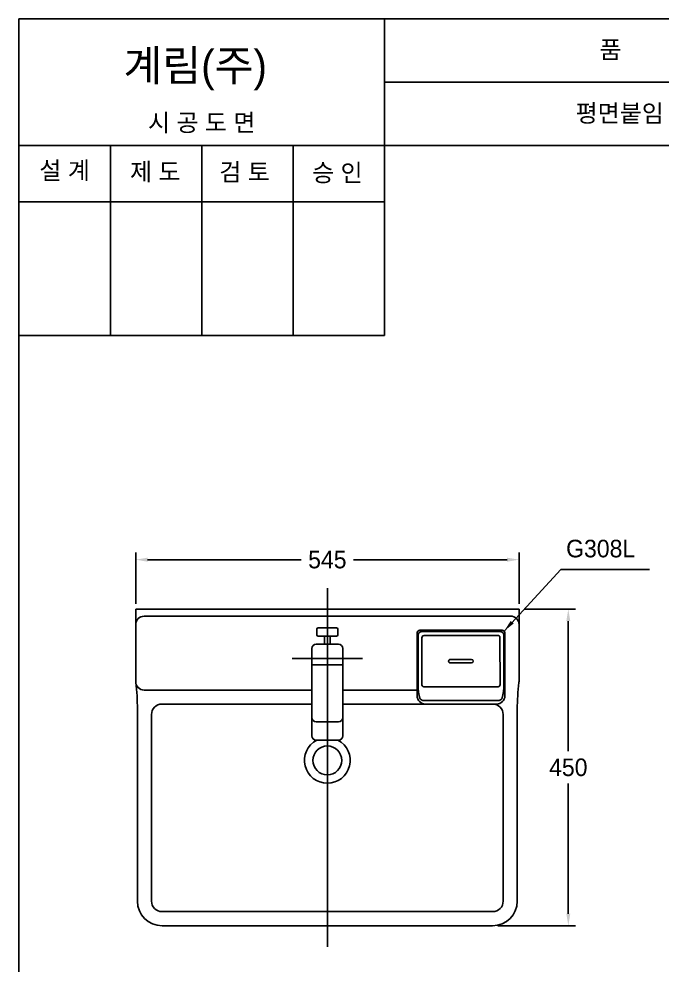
# Model space of a CAD drawing. Header units: millimetres. Extents: x 0 to 5763, y -67 to 2530.
# Drawn here: x 0 to 914, y 1185 to 2530 of the extents above; entities that cross this region are included whole.
import ezdxf
from ezdxf.enums import TextEntityAlignment as Align
from ezdxf.lldxf.tags import DXFTag

# ---------------------------------------------------------------- set-up
doc = ezdxf.new("R2010")
doc.units = ezdxf.units.MM
for name, color, linetype in [('TEXT', 7, 'Continuous'), ('내부선 및 부속', 4, 'Continuous'), ('도각라인', 7, 'Continuous'), ('외형선', 3, 'Continuous'), ('중심선', 1, 'DASHED'), ('치수선', 7, 'Continuous')]:
    doc.layers.add(name, color=color, linetype=linetype)
doc.styles.add('____', font='')
doc.styles.add('타이틀', font='H2GTRM.TTF', dxfattribs={"height": 25})
doc.styles.get('____').set_extended_font_data('굴림')
tags = doc.linetypes.add('DASHDOT', pattern=[70, 31, -13, 13, -13]).pattern_tags.tags
tags[10:11] = [DXFTag(74, 4), DXFTag(75, 0), DXFTag(340, '0'), DXFTag(46, 0.0), DXFTag(50, 0.0), DXFTag(44, 0.0), DXFTag(45, 0.0)]
tags[8:9] = [DXFTag(74, 4), DXFTag(75, 0), DXFTag(340, '0'), DXFTag(46, 0.0), DXFTag(50, 0.0), DXFTag(44, 0.0), DXFTag(45, 0.0)]
tags[6:7] = [DXFTag(74, 4), DXFTag(75, 0), DXFTag(340, '0'), DXFTag(46, 0.0), DXFTag(50, 0.0), DXFTag(44, 0.0), DXFTag(45, 0.0)]
tags[4:5] = [DXFTag(74, 4), DXFTag(75, 0), DXFTag(340, '0'), DXFTag(46, 0.0), DXFTag(50, 0.0), DXFTag(44, 0.0), DXFTag(45, 0.0)]
tags = doc.linetypes.add('DASHED', pattern=[25.72, 12.86, -12.86]).pattern_tags.tags
tags[6:7] = [DXFTag(74, 4), DXFTag(75, 0), DXFTag(340, '0'), DXFTag(46, 0.0), DXFTag(50, 0.0), DXFTag(44, 0.0), DXFTag(45, 0.0)]
tags[4:5] = [DXFTag(74, 4), DXFTag(75, 0), DXFTag(340, '0'), DXFTag(46, 0.0), DXFTag(50, 0.0), DXFTag(44, 0.0), DXFTag(45, 0.0)]
doc.dimstyles.new('MSADIM', dxfattribs={"dimtxt": 33, "dimasz": 17, "dimexe": 10, "dimexo": 7.5, "dimgap": 10, "dimtad": 0, "dimtih": 1, "dimtoh": 1, "dimdec": 0, "dimzin": 1, "dimdsep": 46, "dimtxsty": '____', "dimcen": 11.25, "dimadec": 0, "dimazin": 0, "dimtfac": 1, "dimtdec": 0, "dimtix": 1, "dimtmove": 0, "dimatfit": 3, "dimfxl": 0, "dimtolj": 1, "dimtzin": 1, "dimarcsym": 0})

# ---------------------------------------------------------------- blocks, each defined once
blk = doc.blocks.new('*D9')
at = {"layer": '치수선', "color": 0, "linetype": 'Continuous', "lineweight": -2}
for p, q in [((166, 1698.6), (166, 1771.4)), ((711, 1698.6), (711, 1771.4)), ((183, 1761.4), (401.1, 1761.4)), ((694, 1761.4), (475.8, 1761.4))]:
    blk.add_line(p, q, dxfattribs=at)
at = {"layer": '치수선', "color": 0, "linetype": 'Continuous'}
for points in [[(183, 1764.2), (183, 1758.5), (166, 1761.4)], [(694, 1764.2), (694, 1758.5), (711, 1761.4)]]:
    blk.add_solid(points, dxfattribs=at)
at = {"layer": '치수선', "color": 0, "linetype": 'Continuous', "insert": (438.5, 1761.4), "char_height": 25, "attachment_point": 5, "style": '____'}
blk.add_mtext('\\A1;545', dxfattribs=at)
blk = doc.blocks.new('*D10')
at = {"layer": '치수선', "color": 0, "linetype": 'Continuous', "lineweight": -2}
for p, q in [((718.5, 1691.1), (791.1, 1691.1)), ((781.1, 1674.1), (781.1, 1489)), ((781.1, 1258.1), (781.1, 1443.3)), ((681, 1241.1), (791.1, 1241.1))]:
    blk.add_line(p, q, dxfattribs=at)
at = {"layer": '치수선', "color": 0, "linetype": 'Continuous'}
for points in [[(778.3, 1674.1), (783.9, 1674.1), (781.1, 1691.1)], [(778.3, 1258.1), (783.9, 1258.1), (781.1, 1241.1)]]:
    blk.add_solid(points, dxfattribs=at)
at = {"layer": '치수선', "color": 0, "linetype": 'Continuous', "insert": (781.1, 1466.1), "char_height": 25, "attachment_point": 5, "style": '____'}
blk.add_mtext('\\A1;450', dxfattribs=at)

msp = doc.modelspace()

# ---------------------------------------------------------------- linework, layer by layer
at = {"layer": '내부선 및 부속', "linetype": 'Continuous'}
for p, q in [((699, 1681.1), (178, 1681.1)), ((451.5, 1664.6), (425.5, 1664.6)), ((566, 1657.1), (566, 1568.1)), ((687, 1661.1), (570, 1661.1)), ((691, 1568.1), (691, 1657.1)), ((454.5, 1641.1), (422.5, 1641.1)), ((451.5, 1652.6), (425.5, 1652.6)), ((434.5, 1641.1), (434.5, 1652.6)), ((442.5, 1641.1), (442.5, 1652.6)), ((572.9, 1648.1), (572.9, 1584)), ((684, 1584), (683.9, 1648.1)), ((416.5, 1537.1), (416.5, 1635.1)), ((460.5, 1537.1), (460.5, 1635.1)), ((643.5, 1619.7), (613.5, 1619.7)), ((613.5, 1614.7), (643.5, 1614.7)), ((460.5, 1611.9), (416.5, 1611.9)), ((416.5, 1576.1), (178, 1576.1)), ((566, 1576.1), (460.5, 1576.1)), ((679, 1556.1), (578, 1556.1)), ((416.5, 1510.9), (416.5, 1537.1)), ((460.5, 1510.9), (460.5, 1537.1)), ((454.5, 1531.1), (422.5, 1531.1)), ((454.5, 1504.9), (422.5, 1504.9))]:
    msp.add_line(p, q, dxfattribs=at)
at = {"layer": '내부선 및 부속', "linetype": 'Continuous', "flags": 128}
for points in [[(699, 1681.1, -0.414214), (711, 1669.1)], [(687, 1661.1, -0.414214), (691, 1657.1)], [(178, 1576.1, -0.414214), (166, 1588.1)], [(689.3, 1579.8, -0.211605), (691, 1576.1)]]:
    msp.add_lwpolyline(points, format="xyb", dxfattribs=at)
at = {"layer": '내부선 및 부속', "linetype": 'Continuous'}
msp.add_circle((438.5, 1476.1), 20.5, dxfattribs=at)
for centre, radius, start, end in [((178, 1669.1), 12, 90, 180), ((425.5, 1662.6), 2, 90, 180), ((425.5, 1654.6), 2, 180, 270), ((451.5, 1662.6), 2, 0, 90), ((451.5, 1654.6), 2, 270, 0), ((570, 1657.1), 4, 90, 180), ((422.5, 1635.1), 6, 90, 180), ((454.5, 1635.1), 6, 0, 90), ((643.5, 1617.2), 2.5, 270, 90), ((571, 1576.1), 5, 132.2041, 180), ((578, 1568.1), 12, 180, 270), ((679, 1568.1), 12, 270.001, 0), ((422.5, 1537.1), 6, 180, 270), ((454.5, 1537.1), 6, 270, 0), ((422.5, 1510.9), 6, 180, 270), ((454.5, 1510.9), 6, 270, 0), ((438.5, 1476.1), 32.5, 117.7649, 62.2351)]:
    msp.add_arc(centre, radius, start, end, dxfattribs=at)
for points, degree in [([(423.5, 1654.6), (423.5, 1658.6), (423.5, 1662.6)], 2), ([(453.5, 1654.6), (453.5, 1658.6), (453.5, 1662.6)], 2), ([(567.6, 1581.2), (567.6, 1617.7), (567.6, 1654.2)], 2), ([(572.7, 1659.1), (628.5, 1659.1), (684.2, 1659.1)], 2), ([(689.3, 1654.2), (689.3, 1617.7), (689.3, 1581.2)], 2), ([(682.7, 1581.2), (683.8, 1582), (684, 1583), (684, 1584)], 3), ([(569.8, 1565.3), (569.1, 1568.2), (568.5, 1571)], 2), ([(682.3, 1561.3), (628.5, 1561.3), (574.6, 1561.3)], 2), ([(688.4, 1571), (687.8, 1568.2), (687.1, 1565.3)], 2)]:
    msp.add_open_spline(points, degree=degree, dxfattribs=at)
for points, knots in [([(567.6, 1654.2), (567.6, 1654.5), (567.6, 1655.1), (568, 1656.4), (569, 1657.8), (570.4, 1658.7), (571.7, 1659.1), (572.3, 1659.1), (572.7, 1659.1)], [0, 0, 0, 0, 0.12233, 0.248, 0.493258, 0.746631, 0.873312, 1, 1, 1, 1]), ([(684.2, 1659.1), (684.6, 1659.1), (685.3, 1659.1), (686.5, 1658.7), (687.9, 1657.8), (688.9, 1656.4), (689.3, 1655.1), (689.3, 1654.5), (689.3, 1654.2)], [0, 0, 0, 0, 0.128467, 0.254133, 0.505451, 0.753732, 0.877367, 1, 1, 1, 1]), ([(577.3, 1653.7), (575.6, 1653.7), (573.8, 1653.5), (573, 1651.2), (572.9, 1649.4), (572.9, 1648.1)], [0, 0, 0, 0, 0.778035, 0.778035, 1, 1, 1, 1]), ([(680.3, 1653.7), (676.2, 1653.6), (663.6, 1653.6), (641.8, 1653.6), (615.1, 1653.6), (593.6, 1653.6), (581.2, 1653.6), (577.3, 1653.7)], [0, 0, 0, 0, 0.115579, 0.374135, 0.632691, 0.891248, 1, 1, 1, 1]), ([(683.9, 1650.7), (683.9, 1651.6), (683.5, 1652.4), (682.1, 1653.6), (681.2, 1653.7), (680.3, 1653.7)], [0, 0, 0, 0, 0.494965, 0.494965, 1, 1, 1, 1]), ([(568.5, 1571), (568.4, 1571.4), (568.3, 1572.1), (568, 1573.7), (567.8, 1575.8), (567.6, 1578.4), (567.6, 1580.3), (567.6, 1581.2)], [0, 0, 0, 0, 0.103403, 0.216336, 0.461536, 0.727358, 1, 1, 1, 1]), ([(572.9, 1584), (573, 1583.9), (573, 1583.7), (573.1, 1582.5), (573.4, 1581.8), (574.2, 1581.2)], [0, 0, 0, 0, 0.139227, 0.139227, 1, 1, 1, 1]), ([(574.2, 1581.2), (574.5, 1581), (575, 1580.8), (575.8, 1580.6), (576.5, 1580.6), (577.2, 1580.6), (577.9, 1580.7), (578.5, 1580.7), (579.3, 1580.7), (580.6, 1580.7), (582.4, 1580.7), (584.4, 1580.7), (587, 1580.7), (591.8, 1580.7), (602.7, 1580.7), (615.8, 1580.7), (629.8, 1580.7), (643.8, 1580.7), (656.9, 1580.7), (667.7, 1580.7), (672.8, 1580.7), (675.7, 1580.7), (677.4, 1580.7), (678.4, 1580.7), (679, 1580.7), (679.6, 1580.6), (680.4, 1580.6), (681.1, 1580.6), (681.9, 1580.8), (682.4, 1581), (682.7, 1581.2)], [0, 0, 0, 0, 0.008925, 0.014562, 0.022239, 0.027829, 0.034534, 0.040609, 0.045214, 0.055958, 0.078651, 0.093588, 0.111513, 0.151233, 0.225585, 0.412613, 0.512457, 0.612315, 0.799168, 0.87349, 0.912355, 0.937891, 0.954787, 0.959395, 0.96547, 0.970392, 0.977763, 0.985445, 0.991084, 1, 1, 1, 1]), ([(689.3, 1581.2), (689.3, 1580.7), (689.3, 1579.8), (689.3, 1577.9), (689.1, 1575.8), (688.8, 1573.3), (688.6, 1571.8), (688.4, 1571)], [0, 0, 0, 0, 0.140608, 0.277742, 0.538186, 0.781413, 1, 1, 1, 1]), ([(574.6, 1561.3), (574.3, 1561.3), (573.8, 1561.4), (572.7, 1561.7), (571.4, 1562.4), (570.3, 1563.7), (569.9, 1564.8), (569.8, 1565.3)], [0, 0, 0, 0, 0.1237, 0.246815, 0.494612, 0.746826, 1, 1, 1, 1]), ([(687.1, 1565.3), (687.1, 1565.1), (686.9, 1564.5), (686.4, 1563.5), (685.5, 1562.4), (684.2, 1561.7), (683.1, 1561.4), (682.6, 1561.3), (682.3, 1561.3)], [0, 0, 0, 0, 0.127246, 0.254117, 0.505787, 0.754054, 0.87774, 1, 1, 1, 1])]:
    msp.add_open_spline(points, degree=3, knots=knots, dxfattribs=at)
msp.add_rational_spline([(683.9, 1648.1), (683.9, 1649.4), (683.9, 1650.7)], [0.999999761581, 0.999999642372, 1], degree=2, dxfattribs=at)
msp.add_rational_spline([(613.5, 1619.7), (613.3, 1619.7), (613.1, 1619.6), (612.7, 1619.6), (612.4, 1619.4), (612.2, 1619.3), (611.9, 1619.1), (611.6, 1618.9), (611.5, 1618.7), (611.3, 1618.4), (611.1, 1618.1), (611, 1617.8), (611, 1617.5), (610.9, 1617.2), (611, 1616.8), (611, 1616.5), (611.1, 1616.2), (611.2, 1615.9), (611.4, 1615.7), (611.6, 1615.4), (611.9, 1615.2), (612.1, 1615), (612.4, 1614.9), (612.7, 1614.7), (613, 1614.7), (613.2, 1614.7), (613.5, 1614.7)], [1, 0.996983408928, 1, 0.991677582264, 1, 0.991796374321, 1, 0.991828143597, 1, 0.991855502129, 1, 0.991867423058, 1, 0.991901934147, 1, 0.9918628335, 1, 0.991850137711, 1, 0.991822123528, 1, 0.991789638996, 1, 0.991665363312, 1, 0.996628046036, 1], degree=2, knots=[0, 0, 0, 0.049589, 0.049589, 0.131806, 0.131806, 0.213556, 0.213556, 0.295104, 0.295104, 0.37653, 0.37653, 0.457893, 0.457893, 0.539081, 0.539081, 0.620468, 0.620468, 0.70192, 0.70192, 0.783498, 0.783498, 0.865282, 0.865282, 0.947558, 0.947558, 1, 1, 1], dxfattribs=at)
at = {"layer": '도각라인', "color": 7}
for p, q in [((0, 0), (0, 2530)), ((0, 2530), (1800, 2530)), ((520, 2080), (520, 2530)), ((520, 2440), (1800, 2440)), ((0, 2350), (1800, 2350)), ((130, 2080), (130, 2350)), ((260, 2080), (260, 2350)), ((390, 2080), (390, 2350)), ((0, 2270), (520, 2270)), ((0, 2080), (520, 2080))]:
    msp.add_line(p, q, dxfattribs=at)
at = {"layer": '외형선', "linetype": 'Continuous'}
for p, q in [((711, 1691.1), (166, 1691.1)), ((166, 1588.1), (166, 1691.1)), ((711, 1691.1), (711, 1588.1)), ((168.5, 1276.1), (168.5, 1548.7)), ((416.5, 1556.1), (203.5, 1556.1)), ((578, 1556.1), (460.5, 1556.1)), ((708.5, 1276.1), (708.5, 1548.7)), ((188.5, 1276.1), (188.5, 1541.1)), ((688.5, 1541.1), (688.5, 1276.1)), ((673.5, 1261.1), (203.5, 1261.1)), ((673.5, 1241.1), (203.5, 1241.1))]:
    msp.add_line(p, q, dxfattribs=at)
at = {"layer": '외형선', "linetype": 'Continuous', "flags": 128}
for points in [[(708.5, 1548.7, -0.03168), (710.9, 1586.6)], [(673.5, 1556.1, -0.414214), (688.5, 1541.1)], [(688.5, 1276.1, -0.414207), (673.5, 1261.1)], [(708.5, 1276.1, -0.414209), (673.5, 1241.1)]]:
    msp.add_lwpolyline(points, format="xyb", dxfattribs=at)
at = {"layer": '외형선', "linetype": 'Continuous'}
for centre, radius, start, end in [((699, 1588.1), 12, 352.7419, 0), ((-131.5, 1548.7), 300, 0, 7.2581), ((203.5, 1541.1), 15, 90, 180), ((203.5, 1276.1), 35, 180, 269.9995), ((203.5, 1276.1), 15, 180, 270.0008)]:
    msp.add_arc(centre, radius, start, end, dxfattribs=at)
at = {"layer": '중심선', "linetype": 'DASHDOT'}
for p, q in [((438.5, 1721.1), (438.5, 1211.1)), ((488.5, 1621.1), (388.5, 1621.1))]:
    msp.add_line(p, q, dxfattribs=at)

# ---------------------------------------------------------------- texts
at = {"layer": 'TEXT', "style": '타이틀'}
for s, p in [('품             명', (915.7, 2486.4)), ('평면붙임 세면기', (905.8, 2396)), ('시 공 도 면', (259.9, 2382.7)), ('설 계', (65, 2314.6)), ('제 도', (193.8, 2312.9)), ('검 토', (320.8, 2312.3)), ('승 인', (452.7, 2311.4))]:
    msp.add_text(s, height=25, dxfattribs=at).set_placement(p, align=Align.MIDDLE_CENTER)
msp.add_text('계림(주)', height=44, dxfattribs=at).set_placement((148.7, 2441.8))
at = {"layer": 'TEXT', "insert": (778, 1789.7), "char_height": 25, "width": 380.447, "attachment_point": 1, "line_spacing_factor": 0.963855, "style": '타이틀'}
msp.add_mtext('\\A1;G308L', dxfattribs=at)

# ---------------------------------------------------------------- dimensions: what is measured, and where the dimension line sits
at = {"layer": '치수선', "linetype": 'Continuous'}
dim = msp.add_linear_dim(base=(711, 1761.4), p1=(166, 1691.1), p2=(711, 1691.1), dimstyle='MSADIM', override={"dimtxt": 25}, dxfattribs=at)
dim.commit()
dim.dimension.update_dxf_attribs({"geometry": '*D9', "text_midpoint": (438.5, 1761.4), "dimtype": 160})
dim = msp.add_linear_dim(base=(781.1, 1241.1), p1=(711, 1691.1), p2=(673.5, 1241.1), angle=90, dimstyle='MSADIM', override={"dimtxt": 25}, dxfattribs=at)
dim.commit()
dim.dimension.update_dxf_attribs({"geometry": '*D10', "text_midpoint": (781.1, 1466.1), "dimtype": 160})

# ---------------------------------------------------------------- leaders
msp.add_leader([(689.8, 1660), (770.7, 1747.6), (896.4, 1747.6)], dimstyle='MSADIM', override={"dimtxt": 25}, dxfattribs=at)

doc.saveas('drawing.dxf')
